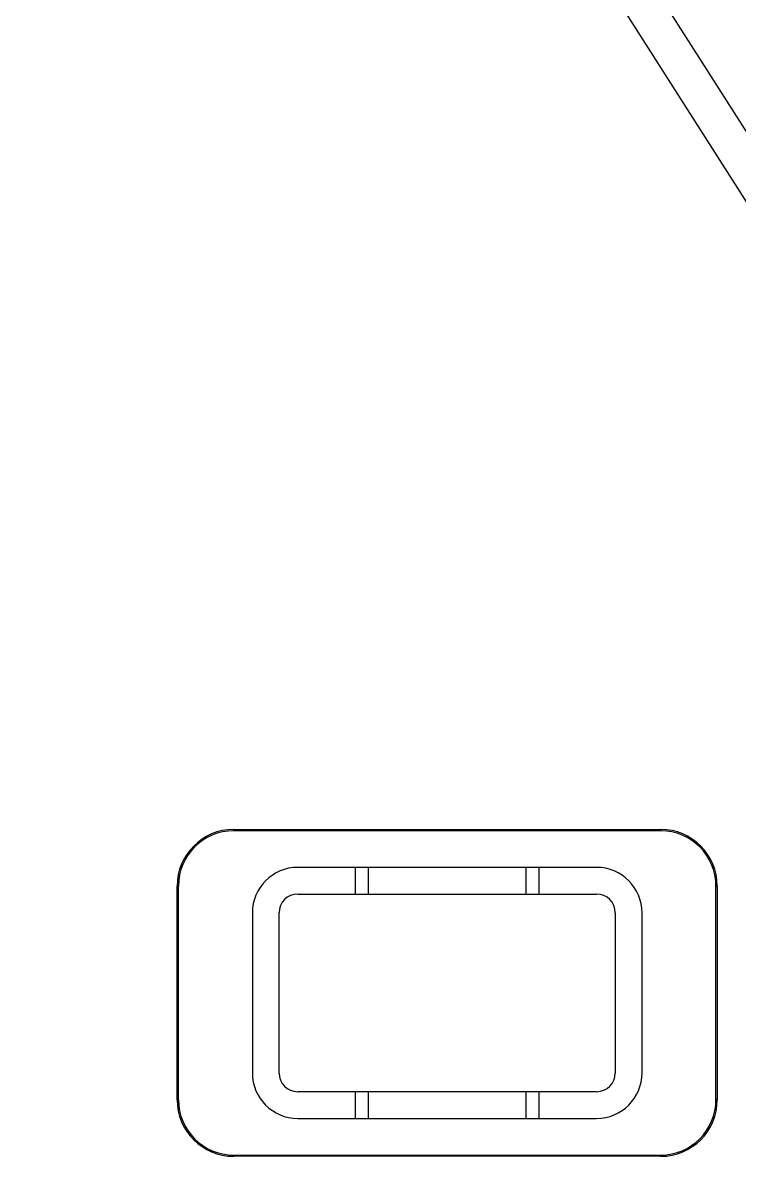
# Model space of a CAD drawing. Header units: millimetres. Extents: x 620 to 19791, y 2539 to 6969.
# Drawn here: x 16860.2 to 16927.3, y 4840 to 4946.1 of the extents above; entities that cross this region are included whole.
import ezdxf

# ---------------------------------------------------------------- set-up
doc = ezdxf.new("R2010")
doc.units = ezdxf.units.MM

# ---------------------------------------------------------------- blocks, each defined once
blk = doc.blocks.new('DTGFH')
at = {"color": 7, "linetype": 'Continuous'}
for p, q in [((9234.28, 4334.45), (9359.98, 4137.14)), ((9357.76, 4134.11), (9279.41, 4257.1)), ((9254.05, 4162.75), (9294.05, 4162.75)), ((9254.05, 4162.75), (9254.05, 4162.63)), ((9294.05, 4162.63), (9254.05, 4162.63)), ((9294.05, 4162.75), (9294.05, 4162.63)), ((9288.05, 4159.2), (9260.05, 4159.2)), ((9265.45, 4156.7), (9265.45, 4159.2)), ((9266.65, 4159.2), (9266.65, 4156.7)), ((9281.45, 4156.7), (9281.45, 4159.2)), ((9282.65, 4159.2), (9282.65, 4156.7)), ((9248.75, 4157.45), (9248.86, 4157.45)), ((9248.75, 4137.45), (9248.75, 4157.45)), ((9248.86, 4157.45), (9248.86, 4137.45)), ((9299.35, 4157.45), (9299.23, 4157.45)), ((9299.23, 4137.45), (9299.23, 4157.45)), ((9299.35, 4157.45), (9299.35, 4137.45)), ((9260.05, 4156.7), (9288.05, 4156.7)), ((9255.8, 4154.95), (9255.8, 4139.95)), ((9258.3, 4139.95), (9258.3, 4154.95)), ((9289.8, 4154.95), (9289.8, 4139.95)), ((9292.3, 4139.95), (9292.3, 4154.95)), ((9288.05, 4138.2), (9260.05, 4138.2)), ((9265.45, 4135.7), (9265.45, 4138.2)), ((9266.65, 4138.2), (9266.65, 4135.7)), ((9281.45, 4135.7), (9281.45, 4138.2)), ((9282.65, 4138.2), (9282.65, 4135.7)), ((9248.75, 4137.45), (9248.86, 4137.45)), ((9299.35, 4137.45), (9299.23, 4137.45)), ((9260.05, 4135.7), (9288.05, 4135.7)), ((9254.05, 4132.27), (9294.05, 4132.27)), ((9254.05, 4132.15), (9254.05, 4132.27)), ((9294.05, 4132.15), (9254.05, 4132.15)), ((9294.05, 4132.15), (9294.05, 4132.27))]:
    blk.add_line(p, q, dxfattribs=at)
for centre, radius, start, end in [((9254.05, 4157.45), 5.3, 90, 180), ((9254.05, 4157.45), 5.18, 90, 180), ((9294.05, 4157.45), 5.3, 0, 90), ((9294.05, 4157.45), 5.18, 0, 90), ((9260.05, 4154.95), 4.25, 90, 180), ((9288.05, 4154.95), 4.25, 0, 90), ((9260.05, 4154.95), 1.75, 90, 180), ((9288.05, 4154.95), 1.75, 0, 90), ((9260.05, 4139.95), 4.25, 180, 270), ((9260.05, 4139.95), 1.75, 180, 270), ((9288.05, 4139.95), 4.25, 270, 0), ((9288.05, 4139.95), 1.75, 270, 0), ((9254.05, 4137.45), 5.3, 180, 270), ((9254.05, 4137.45), 5.18, 180, 270), ((9294.05, 4137.45), 5.3, 270, 0), ((9294.05, 4137.45), 5.18, 270, 0)]:
    blk.add_arc(centre, radius, start, end, dxfattribs=at)
blk = doc.blocks.new('*U116')
blk.add_blockref('DTGFH', (-9101.05, -4276.2))
blk = doc.blocks.new('*U117')
at = {"color": 0, "linetype": 'ByBlock', "lineweight": -2, "transparency": 16777216}
blk.add_blockref('*U116', (2400, 1012.5), dxfattribs=at)

msp = doc.modelspace()

# ---------------------------------------------------------------- block references
msp.add_blockref('*U117', (14326.96016, 3971.56341))

doc.saveas('drawing.dxf')
